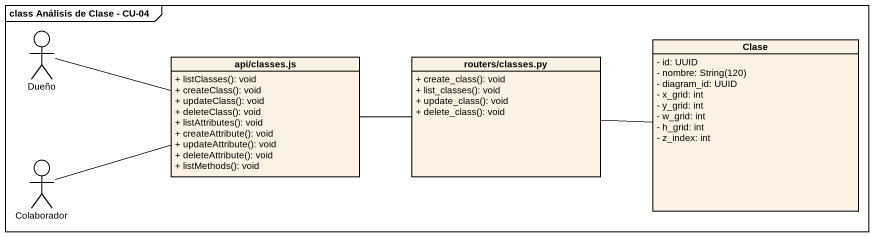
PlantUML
@startuml
mainframe class Análisis de Clase - CU-04
allowmixing
hide circle
hide empty members
skinparam classAttributeIconSize 0
actor Dueño
class "api/classes.js" as api_classes_js {
  + listClasses(): void
  + createClass(): void
  + updateClass(): void
  + deleteClass(): void
  + listAttributes(): void
  + createAttribute(): void
  + updateAttribute(): void
  + deleteAttribute(): void
  + listMethods(): void
}
class "routers/classes.py" as routers_classes_py {
  + create_class(): void
  + list_classes(): void
  + update_class(): void
  + delete_class(): void
}
class Clase {
  - id: UUID
  {field} - nombre: String(120)
  - diagram_id: UUID
  - x_grid: int
  - y_grid: int
  - w_grid: int
  - h_grid: int
  - z_index: int
}
actor Colaborador
Dueño -right- api_classes_js
Dueño -right- api_classes_js
Dueño -right- api_classes_js
api_classes_js -right- routers_classes_py
routers_classes_py -right- Clase
routers_classes_py -right- Clase
Colaborador -right- api_classes_js
Colaborador -right- api_classes_js
Colaborador -right- api_classes_js
@enduml
